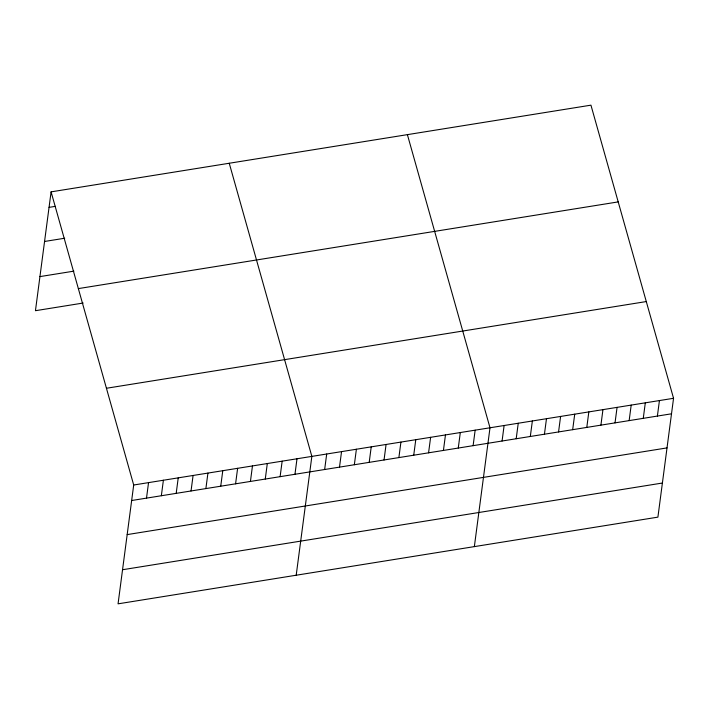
<?xml version="1.0" encoding="UTF-8"?>
<svg xmlns="http://www.w3.org/2000/svg" width="709" height="709" viewBox="0 0 709 709"><rect width="100%" height="100%" fill="white"/><g stroke="black" fill="none" stroke-linecap="round" stroke-linejoin="round"><path stroke-width="1.06" d="M51.092 191.864L133.7 485.009L118.057 603.838L657.908 517.136L673.55 398.298L590.943 105.162L51.092 191.864L35.45 310.702L83.166 303.035M146.506 498.126L148.544 482.616M161.351 495.733L163.389 480.232M176.195 493.349L178.234 477.848M191.04 490.965L193.087 475.464M205.885 488.581L207.932 473.08M220.738 486.197L222.777 470.696M235.583 483.813L237.621 468.312M250.428 481.429L252.466 465.928M265.272 479.045L267.311 463.544M280.117 476.661L282.155 461.16M294.962 474.277L297 458.776M296.202 575.229L311.854 456.392L229.246 163.256M324.651 469.509L326.698 454.008M339.505 467.125L341.543 451.624M354.349 464.741L356.388 449.24M369.194 462.357L371.232 446.856M384.039 459.973L386.077 444.472M398.883 457.589L400.922 442.088M413.728 455.205L415.775 439.704M428.573 452.821L430.62 437.32M443.426 450.437L445.465 434.936M458.271 448.053L460.309 432.552M473.116 445.669L475.154 430.168M474.356 546.612L489.999 427.784L407.391 134.639M502.078 441.016L504.117 425.515M516.196 438.747L518.244 423.246M530.314 436.478L532.362 420.978M544.441 434.209L546.479 418.709M558.559 431.941L560.597 416.44M572.677 429.672L574.715 414.171M586.795 427.403L588.833 411.902M600.913 425.143L602.951 409.642M615.031 422.874L617.069 407.374M629.149 420.605L631.196 405.105M643.267 418.337L645.314 402.836M657.394 416.068L659.432 400.567M49.054 207.365L55.417 206.346M44.561 241.468L64.714 238.233M39.943 276.599L73.869 271.148M78.353 288.598L618.204 201.897M106.439 388.266L646.289 301.564M133.7 485.009L673.55 398.298M131.661 500.51L671.512 413.799M127.168 534.604L667.018 447.902M122.542 569.735L662.392 483.033"/></g></svg>
